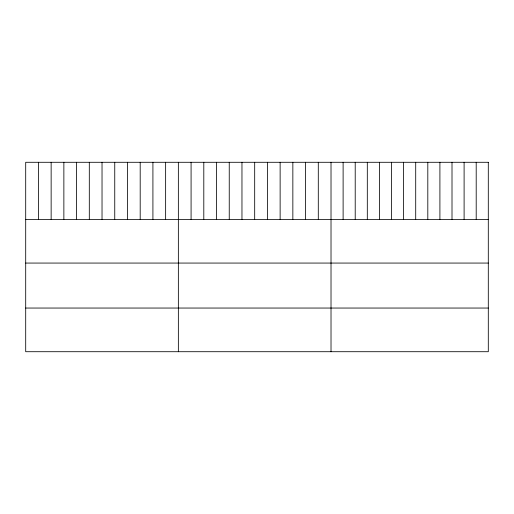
<?xml version="1.0" encoding="UTF-8"?>
<svg xmlns="http://www.w3.org/2000/svg" width="514" height="514" viewBox="0 0 514 514"><rect width="100%" height="100%" fill="white"/><g stroke="black" fill="none" stroke-linecap="round" stroke-linejoin="round"><path stroke-width="0.77" d="M25.7 219.401L488.3 219.401M25.7 263.065L488.3 263.065M25.7 308.047L488.3 308.047M476.202 162.289L476.202 219.401M464.103 162.289L464.103 219.401M452.005 162.289L452.005 219.401M439.907 162.289L439.907 219.401M427.809 162.289L427.809 219.401M415.71 162.289L415.71 219.401M403.606 162.289L403.606 219.401M391.507 162.289L391.507 219.401M379.409 162.289L379.409 219.401M367.311 162.289L367.311 219.401M355.213 162.289L355.213 219.401M343.114 162.289L343.114 219.401M331.016 162.289L331.016 351.711M318.294 162.289L318.294 219.401M305.573 162.289L305.573 219.401M292.851 162.289L292.851 219.401M280.13 162.289L280.13 219.401M267.409 162.289L267.409 219.401M254.687 162.289L254.687 219.401M241.965 162.289L241.965 219.401M229.244 162.289L229.244 219.401M216.522 162.289L216.522 219.401M203.801 162.289L203.801 219.401M191.079 162.289L191.079 219.401M178.358 162.289L178.358 351.711M165.636 162.289L165.636 219.401M152.915 162.289L152.915 219.401M140.193 162.289L140.193 219.401M127.472 162.289L127.472 219.401M114.75 162.289L114.75 219.401M102.029 162.289L102.029 219.401M89.307 162.289L89.307 219.401M76.586 162.289L76.586 219.401M63.864 162.289L63.864 219.401M51.143 162.289L51.143 219.401M38.421 162.289L38.421 219.401M488.3 162.289L25.7 162.289L25.7 351.711L488.3 351.711L488.3 162.289"/></g></svg>
